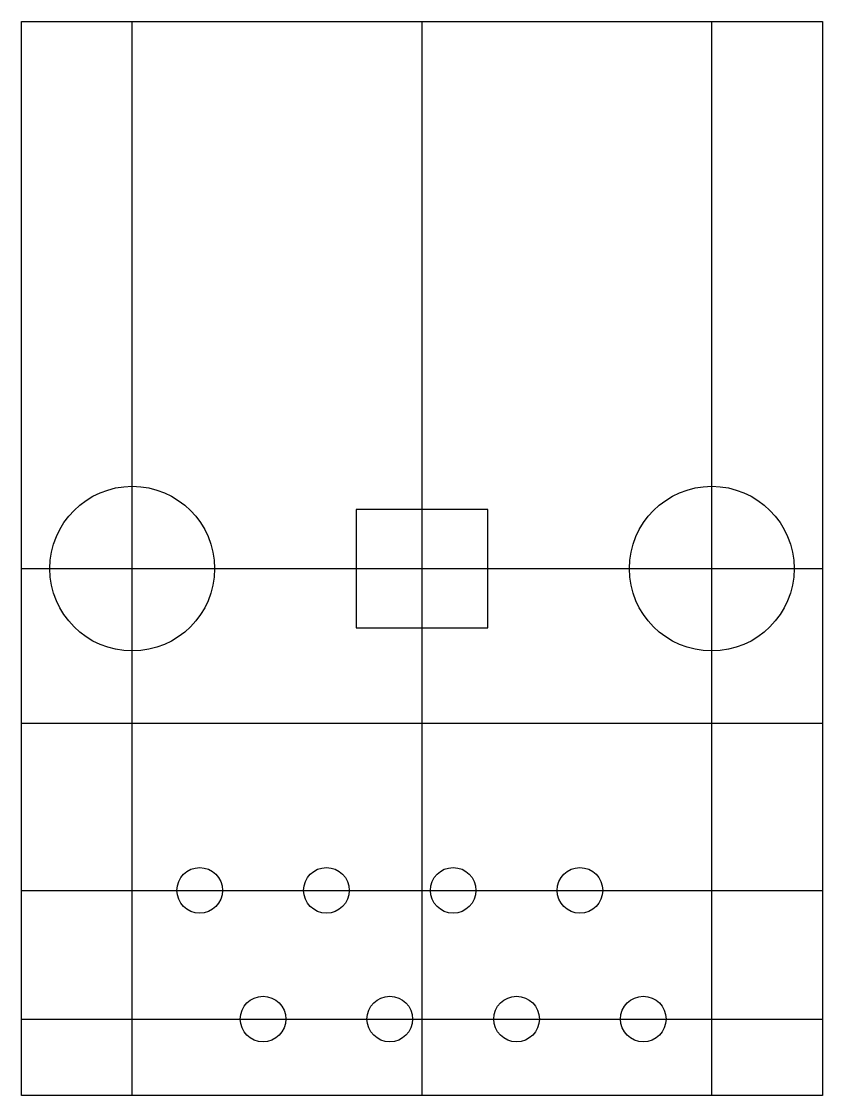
# Model space of a CAD drawing. Header units: millimetres. Extents: x -7.9 to 7.9, y -10.4 to 10.8.
import ezdxf

# ---------------------------------------------------------------- set-up
doc = ezdxf.new("R2010")
doc.units = ezdxf.units.MM
doc.layers.get('0').update_dxf_attribs({"linetype": 'CONTINUOUS'})

msp = doc.modelspace()

# ---------------------------------------------------------------- linework, layer by layer
for p, q in [((-5.715, -10.4), (-5.715, 10.8)), ((0, 10.8), (0, -10.4)), ((5.715, -10.4), (5.715, 10.8)), ((-7.9, 0), (7.9, 0)), ((-7.9, -3.05), (7.9, -3.05)), ((-7.9, -6.35), (7.9, -6.35)), ((-7.9, -8.89), (7.9, -8.89))]:
    msp.add_line(p, q)
for points in [[(7.9, -10.4), (-7.9, -10.4), (-7.9, 10.8), (7.9, 10.8)], [(1.297, 1.167), (-1.297, 1.167), (-1.297, -1.167), (1.297, -1.167)]]:
    msp.add_lwpolyline(points, close=True)
for centre, radius in [((-5.715, 0), 1.625), ((5.715, 0), 1.625), ((-4.385, -6.35), 0.45), ((-1.885, -6.35), 0.45), ((0.615, -6.35), 0.45), ((3.115, -6.35), 0.45), ((-3.135, -8.89), 0.45), ((-0.635, -8.89), 0.45), ((1.865, -8.89), 0.45), ((4.365, -8.89), 0.45)]:
    msp.add_circle(centre, radius)

doc.saveas('drawing.dxf')
